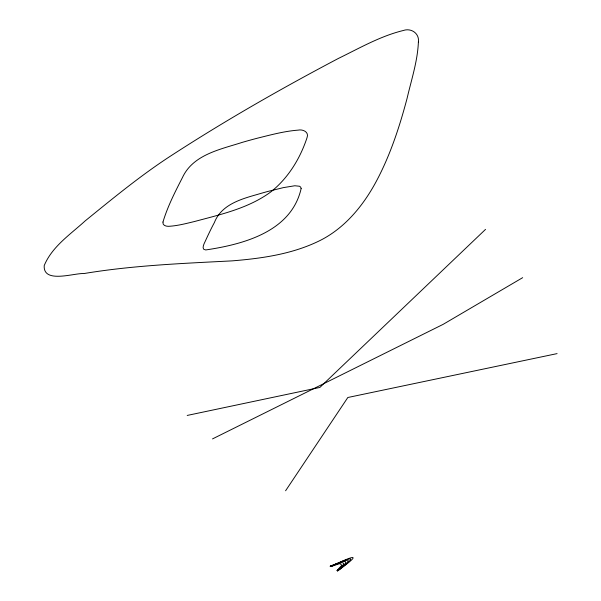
<?xml version="1.0" encoding="UTF-8"?>
<svg xmlns="http://www.w3.org/2000/svg" width="601" height="601" viewBox="0 0 601 601"><rect width="100%" height="100%" fill="white"/><g stroke="black" fill="none" stroke-linecap="round" stroke-linejoin="round"><path stroke-width="0.9" d="M285.588 490.777L347.829 397.501L557.089 353.613M485.54 229.364L319.86 387.435L187.196 415.441M337.011 570.544L341.383 565.744A10.976 3.538 -23.5 0 0 341.436 564.812L339.873 563.625L335.839 564.88A78.769 26.662 -23.7 0 1 332.323 566.097L330.798 566.6M337.138 570.627C351.067 559.501 339.437 562.085 330.663 566.518M337.266 570.71C346.807 564.324 350.481 557.037 335.906 564.414A101.945 35.001 -23.7 0 1 330.535 566.435M337.394 570.792C348.264 562.814 355.274 555.151 336.275 564.136A84.215 28.63 -23.6 0 1 330.407 566.352M337.522 570.867C362.328 552.139 347.378 559.291 330.272 566.27M337.649 570.95C350.781 561.161 364.559 550.741 337.634 563.295A96.378 33.01 -23.6 0 1 330.144 566.187M522.667 277.67L443.087 324.382L212.506 438.91M162.961 222.054C162.308 225.976 167.153 226.615 169.978 226.231C178.339 225.615 186.483 223.437 194.604 221.491C220.905 214.429 248.544 208.314 270.871 191.877C288.149 178.174 300.192 158.491 307.021 137.704C309.335 131.935 302.754 129.065 298.021 130.139C284.213 131.206 270.781 134.887 257.386 138.192A310.657 147.966 -23 0 0 242.263 142.369C220.439 149.424 193.011 154.495 182.388 177.678C175.034 192.004 167.551 206.609 162.961 222.054M301.131 188.594C291.35 231.603 243.705 244.299 205.745 249.948C201.14 249.858 203.694 244.359 204.888 242.045C207.893 235.494 210.928 228.958 214.362 222.618C221.236 204.761 240.723 199.149 257.371 194.439A218.854 103.703 -23.3 0 1 267.505 191.546L283.402 187.617L294.821 185.762L299.576 186.257L300.71 187.189L301.131 188.594M418.386 42.153C417.56 61.294 411.407 79.708 407.11 98.264C399.59 126.646 390.395 154.803 376.579 180.811C363.229 205.895 344.17 229.116 318.034 241.489C291.252 254.291 261.412 258.475 232.114 260.872C182.576 263.433 132.911 265.394 83.892 273.56C74.239 272.884 42.941 284.003 44.219 265.559C52.107 246.5 70.422 234.39 85.162 220.905C112.282 198.878 139.297 176.596 168.528 157.379C223.437 121.575 280.427 88.986 338.401 58.432C359.503 48.155 380.253 36.143 403.211 30.523C411.129 27.676 419.671 33.446 418.386 42.153"/></g></svg>
